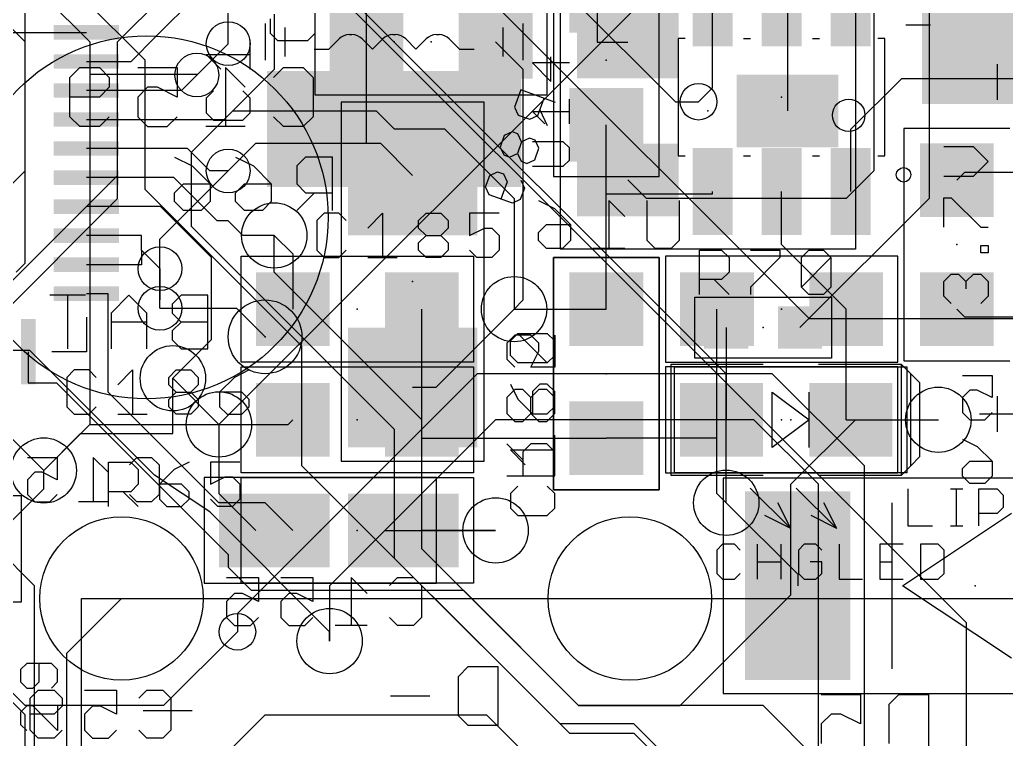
# Model space of a CAD drawing. Extents: x -61 to 136, y 23 to 123.
# Drawn here: x 98.98 to 112.57, y 79.93 to 89.84 of the extents above; entities that cross this region are included whole.
import ezdxf

# ---------------------------------------------------------------- set-up
doc = ezdxf.new("R2010")
doc.units = 0
for name, color, linetype in [('1', 14, 'CONTINUOUS'), ('13', 94, 'CONTINUOUS'), ('14', 94, 'CONTINUOUS'), ('15', 54, 'CONTINUOUS'), ('16', 134, 'CONTINUOUS'), ('17', 94, 'CONTINUOUS'), ('18', 94, 'CONTINUOUS'), ('21', 251, 'CONTINUOUS'), ('22', 54, 'CONTINUOUS'), ('23', 251, 'CONTINUOUS'), ('24', 54, 'CONTINUOUS'), ('25', 251, 'CONTINUOUS'), ('26', 54, 'CONTINUOUS'), ('3', 214, 'CONTINUOUS'), ('39', 14, 'CONTINUOUS'), ('4', 214, 'CONTINUOUS'), ('40', 134, 'CONTINUOUS'), ('41', 14, 'CONTINUOUS')]:
    doc.layers.add(name, color=color, linetype=linetype)

# ---------------------------------------------------------------- blocks, each defined once
blk = doc.blocks.new('PIE')
blk.add_circle((0, 0), 0.5)
blk = doc.blocks.new('RECT')
blk.add_solid([(-0.5, -0.5), (0.5, -0.5), (-0.5, 0.5), (0.5, 0.5)])
blk = doc.blocks.new('ROUNDP')
blk.add_circle((0, 0), 0.5)
blk = doc.blocks.new('ROUNDV')
blk.add_circle((0, 0), 0.5)

msp = doc.modelspace()

# ---------------------------------------------------------------- linework, layer by layer
at = {"layer": '1'}
for p, q in [((106.934, 91.313), (106.934, 89.5325)), ((111.506, 91.313), (111.506, 87.376)), ((100.8634, 89.6112), (101.5492, 90.297)), ((110.744, 90.297), (110.744, 87.757)), ((109.558, 90.086), (109.558, 88.5825)), ((98.7328, 89.665), (99.901, 89.665)), ((100.5172, 89.265), (100.8634, 89.6112)), ((106.934, 89.5325), (107.358, 89.5325)), ((101.854, 89.5096), (101.4222, 89.0778)), ((99.901, 89.265), (100.5172, 89.265)), ((101.3714, 89.027), (101.2094, 88.865)), ((101.4222, 89.0778), (101.3714, 89.027)), ((101.2094, 88.865), (99.901, 88.865)), ((101.8, 88.465), (101.9175, 88.5825)), ((101.9175, 88.5825), (103.8925, 88.5825)), ((103.8925, 88.5825), (104.14, 88.335)), ((99.901, 88.465), (101.8, 88.465)), ((104.14, 88.335), (104.832, 88.335)), ((104.832, 88.335), (105.791, 87.376)), ((101.292, 88.065), (99.901, 88.065)), ((101.6, 87.757), (101.292, 88.065)), ((101.1078, 87.665), (99.901, 87.665)), ((101.7016, 87.0712), (101.1078, 87.665)), ((101.854, 87.757), (101.6, 87.757)), ((107.6145, 87.376), (107.358, 87.6325)), ((110.744, 87.757), (110.363, 87.376)), ((105.791, 87.376), (105.791, 85.852)), ((110.363, 87.376), (107.6145, 87.376)), ((111.506, 87.376), (109.728, 85.598)), ((100.9236, 87.265), (99.901, 87.265)), ((101.6254, 86.5632), (100.9236, 87.265)), ((101.854, 87.0712), (101.7016, 87.0712)), ((102.0572, 86.868), (101.854, 87.0712)), ((100.6602, 86.865), (99.901, 86.865)), ((100.6602, 86.6648), (100.6602, 86.865)), ((102.489, 86.868), (102.0572, 86.868)), ((102.489, 86.868), (102.743, 86.614)), ((100.6602, 86.6648), (100.6602, 86.465)), ((100.9142, 86.4108), (100.6602, 86.6648)), ((101.6254, 86.4108), (101.6254, 86.5632)), ((102.743, 86.614), (102.743, 85.852)), ((100.6602, 86.465), (99.901, 86.465)), ((100.9142, 85.8647), (100.9142, 86.4108)), ((101.6254, 85.4329), (101.6254, 86.4108)), ((100.203, 86.065), (99.901, 86.065)), ((100.203, 84.709), (100.203, 86.065)), ((104.521, 84.328), (104.521, 85.852)), ((105.791, 85.852), (107.061, 85.852)), ((108.712, 85.598), (108.712, 84.328)), ((101.092, 84.8995), (101.6254, 85.4329)), ((99.101, 85.265), (99.101, 84.836)), ((99.101, 84.836), (99.4918, 84.836)), ((99.4918, 84.836), (101.854, 82.4738)), ((101.092, 84.8995), (101.727, 84.2645)), ((101.727, 83.185), (100.203, 84.709)), ((99.314, 83.6295), (98.5266, 84.4169)), ((101.727, 84.2645), (102.6795, 84.2645)), ((102.6795, 84.2645), (102.743, 84.328)), ((104.521, 84.074), (104.521, 84.328)), ((109.601, 83.439), (110.49, 84.328)), ((104.521, 82.804), (104.521, 84.074)), ((104.521, 84.074), (107.061, 84.074)), ((109.601, 81.915), (109.601, 83.439)), ((102.362, 83.185), (101.727, 83.185)), ((102.743, 82.804), (102.362, 83.185)), ((105.537, 82.804), (104.521, 82.804)), ((101.854, 82.4738), (101.854, 82.296)), ((101.854, 82.296), (102.1715, 81.9785)), ((102.1715, 81.9785), (105.0925, 81.9785)), ((105.0925, 81.9785), (106.68, 80.391)), ((99.6315, 81.1125), (100.384, 81.865)), ((108.077, 80.391), (109.601, 81.915)), ((99.6315, 76.9175), (99.6315, 81.1125)), ((106.68, 80.391), (108.077, 80.391))]:
    msp.add_line(p, q, dxfattribs=at)
at = {"layer": '13'}
for p, q in [((100.457, 93.091), (112.014, 81.534)), ((98.425, 91.059), (99.949, 89.535)), ((102.489, 89.916), (102.489, 89.154)), ((99.949, 89.535), (99.949, 89.0905)), ((101.4349, 89.0905), (101.854, 89.5096)), ((102.489, 89.154), (101.346, 88.011)), ((99.949, 89.0905), (101.4349, 89.0905)), ((99.949, 89.0905), (99.949, 84.2645)), ((101.346, 88.011), (101.346, 86.995)), ((101.346, 86.995), (104.14, 84.201)), ((102.489, 86.36), (102.489, 86.868)), ((104.521, 84.328), (102.489, 86.36)), ((99.949, 84.2645), (99.314, 83.6295)), ((104.521, 82.55), (104.521, 84.328)), ((104.14, 84.201), (104.14, 82.423)), ((99.06, 80.264), (96.139, 83.185)), ((106.68, 80.391), (104.521, 82.55)), ((104.14, 82.423), (106.553, 80.01)), ((112.014, 81.534), (112.014, 77.851)), ((109.22, 80.391), (106.68, 80.391)), ((111.125, 78.486), (109.22, 80.391)), ((99.06, 78.867), (99.06, 80.264)), ((106.553, 80.01), (107.442, 80.01)), ((107.442, 80.01), (110.236, 77.216))]:
    msp.add_line(p, q, dxfattribs=at)
at = {"layer": '14'}
for p, q in [((101.727, 84.2645), (109.1565, 91.694)), ((100.33, 89.535), (101.6, 90.805)), ((99.06, 87.757), (99.06, 90.17)), ((100.33, 87.376), (100.33, 89.535)), ((98.425, 87.122), (99.06, 87.757)), ((97.9678, 85.0138), (100.33, 87.376)), ((105.283, 84.963), (101.981, 81.661)), ((109.347, 84.963), (105.283, 84.963)), ((110.617, 83.693), (109.347, 84.963)), ((101.092, 84.8995), (101.727, 84.2645)), ((101.092, 84.1375), (101.092, 84.8995)), ((105.537, 84.328), (103.251, 82.042)), ((109.093, 84.328), (105.537, 84.328)), ((109.982, 83.439), (109.093, 84.328)), ((99.314, 83.6295), (99.822, 84.1375)), ((99.822, 84.1375), (101.092, 84.1375)), ((110.617, 66.294), (110.617, 83.693)), ((99.314, 83.3755), (99.314, 83.6295)), ((109.982, 66.548), (109.982, 83.439)), ((98.425, 82.4865), (99.314, 83.3755)), ((103.251, 82.042), (103.251, 81.28)), ((101.981, 81.661), (101.981, 81.407))]:
    msp.add_line(p, q, dxfattribs=at)
at = {"layer": '15'}
for p, q in [((100.9142, 85.8647), (100.9142, 86.4362)), ((99.187, 82.042), (98.552, 82.677)), ((99.187, 63.627), (99.187, 82.042))]:
    msp.add_line(p, q, dxfattribs=at)
at = {"layer": '16'}
for p, q in [((103.759, 89.535), (103.759, 91.059)), ((101.854, 89.5096), (101.854, 90.424)), ((108.524, 88.9025), (108.524, 90.0731)), ((103.759, 88.138), (103.759, 89.535)), ((105.918, 89.154), (105.537, 89.535)), ((101.854, 89.5096), (101.4222, 89.0778)), ((105.918, 85.979), (105.918, 89.154)), ((111.125, 89.027), (110.424, 88.326)), ((112.706, 89.027), (111.125, 89.027)), ((108.331, 88.7095), (108.524, 88.9025)), ((107.061, 87.4395), (107.061, 88.392)), ((110.424, 88.326), (110.424, 87.4729)), ((101.854, 87.757), (102.235, 88.138)), ((102.235, 88.138), (103.759, 88.138)), ((103.759, 88.138), (103.9495, 88.138)), ((103.9495, 88.138), (104.394, 87.6935)), ((100.9142, 86.8172), (101.854, 87.757)), ((111.887, 87.63), (111.998, 87.741)), ((111.998, 87.741), (113.284, 87.741)), ((107.061, 85.852), (107.061, 87.4395)), ((107.061, 87.4395), (108.524, 87.4395)), ((108.524, 87.4395), (108.524, 87.4729)), ((109.474, 86.741), (109.474, 87.4729)), ((100.9142, 86.4108), (100.9142, 86.8172)), ((110.363, 85.852), (109.474, 86.741)), ((100.9142, 86.4108), (100.9142, 85.979)), ((100.9142, 85.8647), (100.9142, 85.979)), ((100.9142, 85.8647), (101.9683, 85.8647)), ((101.9683, 85.8647), (102.362, 85.471)), ((105.791, 85.852), (105.918, 85.979)), ((105.791, 85.852), (104.7115, 84.7725)), ((108.585, 84.328), (108.585, 85.852)), ((110.363, 84.328), (110.363, 85.852)), ((111.998, 85.741), (111.887, 85.852)), ((113.284, 85.741), (111.998, 85.741)), ((101.092, 84.2645), (101.092, 84.8995)), ((104.7115, 84.7725), (104.394, 84.7725)), ((99.314, 83.6295), (99.949, 84.2645)), ((99.949, 84.2645), (101.092, 84.2645)), ((101.092, 84.2645), (101.727, 84.2645)), ((101.727, 84.2645), (101.727, 83.312)), ((108.585, 84.074), (108.585, 84.328)), ((110.363, 84.328), (111.633, 84.328)), ((108.585, 84.074), (107.061, 84.074)), ((108.585, 83.312), (108.585, 84.074)), ((101.727, 83.312), (102.235, 82.804)), ((108.712, 83.185), (108.585, 83.312)), ((108.712, 83.185), (109.696, 82.201)), ((104.013, 82.804), (105.537, 82.804)), ((109.696, 82.201), (109.696, 82.042))]:
    msp.add_line(p, q, dxfattribs=at)
at = {"layer": '21'}
for p, q in [((102.64, 89.335), (102.64, 89.735)), ((105.64, 89.335), (105.64, 89.735)), ((103.24, 89.435), (103.3814, 89.5764)), ((103.5228, 89.635), (103.5572, 89.635)), ((103.6986, 89.5764), (103.84, 89.435)), ((103.84, 89.435), (103.9814, 89.5764)), ((104.1228, 89.635), (104.1572, 89.635)), ((104.2986, 89.5764), (104.44, 89.435)), ((104.44, 89.435), (104.5814, 89.5764)), ((104.7228, 89.635), (104.7572, 89.635)), ((104.8986, 89.5764), (105.04, 89.435)), ((103.04, 89.435), (103.24, 89.435)), ((105.04, 89.435), (105.24, 89.435)), ((99.901, 85.74), (99.901, 85.265)), ((99.901, 85.265), (99.426, 85.265)), ((109.22, 85.09), (107.95, 85.09)), ((107.95, 85.09), (107.95, 83.566)), ((111.125, 85.09), (109.982, 85.09)), ((111.252, 84.963), (111.125, 85.09)), ((111.125, 83.566), (111.125, 85.09)), ((111.252, 83.693), (111.252, 84.963)), ((111.379, 84.836), (111.252, 84.963)), ((111.379, 83.82), (111.379, 84.836)), ((109.347, 83.947), (109.347, 84.709)), ((109.347, 84.709), (109.855, 84.328)), ((109.855, 84.328), (109.855, 84.709)), ((109.855, 84.328), (109.347, 83.947)), ((109.855, 83.947), (109.855, 84.328)), ((111.252, 83.693), (111.379, 83.82)), ((111.125, 83.566), (111.252, 83.693)), ((107.95, 83.566), (109.22, 83.566)), ((109.982, 83.566), (111.125, 83.566)), ((109.601, 82.8294), (109.0422, 83.3882)), ((110.236, 82.8294), (109.6772, 83.3882)), ((109.601, 82.8294), (109.4232, 83.185)), ((110.236, 82.8294), (110.0582, 83.185)), ((109.601, 82.8294), (109.2454, 83.0072)), ((110.236, 82.8294), (109.8804, 83.0072)), ((99.834, 76.165), (99.834, 81.865)), ((99.834, 81.865), (119.034, 81.865)), ((105.0241, 80.7925), (105.1597, 80.9281)), ((105.1597, 80.9281), (105.5664, 80.9281)), ((105.5664, 80.9281), (105.5664, 80.1146)), ((105.0241, 80.2502), (105.0241, 80.7925)), ((104.6309, 80.5213), (104.0886, 80.5213)), ((101.359, 80.3204), (100.6811, 80.3204)), ((105.1597, 80.1146), (105.0241, 80.2502)), ((105.5664, 80.1146), (105.1597, 80.1146))]:
    msp.add_line(p, q, dxfattribs=at)
for centre, start, end in [((103.5228, 89.435), 90.0122, 135.0087), ((103.5572, 89.435), 44.9913, 89.9878), ((104.1228, 89.435), 90.0122, 135.0087), ((104.1572, 89.435), 44.9913, 89.9878), ((104.7228, 89.435), 90.0122, 135.0087), ((104.7572, 89.435), 44.9913, 89.9878)]:
    msp.add_arc(centre, 0.2, start, end, dxfattribs=at)
at = {"layer": '22'}
for p, q in [((108.0516, 89.5834), (108.0516, 87.9626)), ((108.1464, 89.5834), (108.0516, 89.5834)), ((108.9516, 89.5826), (109.0464, 89.5826)), ((109.9016, 89.5826), (109.9964, 89.5826)), ((110.8964, 89.5834), (110.8016, 89.5834)), ((110.8964, 87.9626), (110.8964, 89.5834)), ((108.0516, 87.9626), (108.1464, 87.9626)), ((108.9516, 87.9626), (109.0464, 87.9626)), ((109.9016, 87.9626), (109.9964, 87.9626)), ((110.8016, 87.9626), (110.8964, 87.9626)), ((110.998, 80.899), (110.998, 83.185)), ((111.141, 82.042), (112.641, 83.042)), ((112.641, 81.042), (111.141, 82.042))]:
    msp.add_line(p, q, dxfattribs=at)
for centre, radius in [((110.399, 88.523), 0.2236), ((111.154, 87.703), 0.1)]:
    msp.add_circle(centre, radius, dxfattribs=at)
at = {"layer": '23'}
for p in [(104.14, 89.535), (108.458, 88.5825), (103.632, 85.852), (109.22, 85.598), (107.061, 84.963), (103.632, 84.328), (109.601, 84.328), (103.632, 82.804)]:
    msp.add_point(p, dxfattribs=at)
at = {"layer": '24'}
for p in [(104.648, 89.535), (107.061, 89.281), (109.474, 88.773), (111.887, 86.741), (104.394, 86.233), (109.474, 85.852), (102.362, 85.471), (107.061, 84.963), (109.474, 84.328), (103.124, 82.804), (112.141, 82.042)]:
    msp.add_point(p, dxfattribs=at)
at = {"layer": '25'}
for p, q in [((111.186, 89.7678), (111.525, 89.7678)), ((102.1588, 89.1573), (102.1588, 89.564)), ((101.7521, 89.1573), (101.5487, 89.3607)), ((101.5487, 89.3607), (102.1588, 89.3607)), ((106.2988, 88.9899), (106.2988, 89.3289)), ((106.553, 89.2441), (106.0446, 89.2441)), ((106.0446, 89.2441), (106.2988, 88.9899)), ((112.4455, 88.7349), (112.4455, 89.2264)), ((101.6504, 88.8624), (101.5487, 88.7607)), ((102.1588, 88.7607), (102.0571, 88.8624)), ((101.5487, 88.7607), (101.5487, 88.5573)), ((102.1588, 88.5573), (102.1588, 88.7607)), ((106.553, 88.4052), (106.553, 88.7442)), ((106.214, 88.4052), (106.0446, 88.5747)), ((106.0446, 88.5747), (106.553, 88.5747)), ((101.5487, 88.5573), (101.6504, 88.4556)), ((101.6504, 88.4556), (102.0571, 88.4556)), ((102.0571, 88.4556), (102.1588, 88.5573)), ((106.4683, 88.1595), (106.0446, 88.1595)), ((106.553, 88.0747), (106.4683, 88.1595)), ((106.553, 87.9052), (106.553, 88.0747)), ((112.1154, 88.089), (111.7087, 88.089)), ((112.3188, 87.8857), (112.1154, 88.089)), ((106.4683, 87.8205), (106.553, 87.9052)), ((106.0446, 87.8205), (106.4683, 87.8205)), ((112.1154, 87.6823), (112.3188, 87.8857)), ((111.7087, 87.6823), (112.1154, 87.6823)), ((111.7087, 86.9807), (111.7087, 87.3874)), ((111.7087, 87.3874), (111.8104, 87.3874)), ((111.8104, 87.3874), (112.2171, 86.9807)), ((103.1749, 87.1733), (103.0732, 87.0716)), ((103.3783, 87.1733), (103.1749, 87.1733)), ((103.4799, 87.0716), (103.3783, 87.1733)), ((103.7748, 86.9699), (103.9782, 87.1733)), ((103.9782, 87.1733), (103.9782, 86.5632)), ((104.4765, 87.0716), (104.5782, 87.1733)), ((104.5782, 87.1733), (104.7815, 87.1733)), ((104.7815, 87.1733), (104.8832, 87.0716)), ((105.5849, 87.1733), (105.1781, 87.1733)), ((105.1781, 87.1733), (105.1781, 86.8683)), ((103.0732, 87.0716), (103.0732, 86.6649)), ((104.4765, 86.9699), (104.4765, 87.0716)), ((104.5782, 86.8683), (104.4765, 86.9699)), ((104.8832, 86.9699), (104.7815, 86.8683)), ((104.8832, 87.0716), (104.8832, 86.9699)), ((105.1781, 86.8683), (105.3815, 86.9699)), ((105.3815, 86.9699), (105.4832, 86.9699)), ((105.4832, 86.9699), (105.5849, 86.8683)), ((112.2171, 86.9807), (112.3188, 86.9807)), ((104.4765, 86.7666), (104.5782, 86.8683)), ((104.5782, 86.8683), (104.7815, 86.8683)), ((104.7815, 86.8683), (104.8832, 86.7666)), ((105.5849, 86.8683), (105.5849, 86.6649)), ((104.4765, 86.6649), (104.4765, 86.7666)), ((104.8832, 86.7666), (104.8832, 86.6649)), ((112.2171, 86.6298), (112.2171, 86.7315)), ((112.2171, 86.7315), (112.3188, 86.7315)), ((112.3188, 86.7315), (112.3188, 86.6298)), ((103.0732, 86.6649), (103.1749, 86.5632)), ((103.1749, 86.5632), (103.3783, 86.5632)), ((103.3783, 86.5632), (103.4799, 86.6649)), ((103.7748, 86.5632), (104.1816, 86.5632)), ((104.5782, 86.5632), (104.4765, 86.6649)), ((104.7815, 86.5632), (104.5782, 86.5632)), ((104.8832, 86.6649), (104.7815, 86.5632)), ((105.2798, 86.5632), (105.1781, 86.6649)), ((105.4832, 86.5632), (105.2798, 86.5632)), ((105.5849, 86.6649), (105.4832, 86.5632)), ((108.3437, 86.0552), (108.3437, 86.6653)), ((108.3437, 86.6653), (108.6488, 86.6653)), ((108.6488, 86.6653), (108.7504, 86.5636)), ((108.7504, 86.5636), (108.7504, 86.3603)), ((109.0453, 86.6653), (109.4521, 86.6653)), ((109.4521, 86.5636), (109.0453, 86.1569)), ((109.4521, 86.6653), (109.4521, 86.5636)), ((109.747, 86.5636), (109.8487, 86.6653)), ((109.747, 86.1569), (109.747, 86.5636)), ((109.747, 86.1569), (110.1537, 86.5636)), ((109.8487, 86.6653), (110.052, 86.6653)), ((110.052, 86.6653), (110.1537, 86.5636)), ((110.1537, 86.5636), (110.1537, 86.1569)), ((112.3188, 86.6298), (112.2171, 86.6298)), ((108.7504, 86.3603), (108.6488, 86.2586)), ((111.7087, 86.2333), (111.8104, 86.3349)), ((111.8104, 86.3349), (111.9121, 86.3349)), ((111.9121, 86.3349), (112.0137, 86.2333)), ((112.0137, 86.2333), (112.1154, 86.3349)), ((112.1154, 86.3349), (112.2171, 86.3349)), ((112.2171, 86.3349), (112.3188, 86.2333)), ((108.6488, 86.2586), (108.3437, 86.2586)), ((108.5471, 86.2586), (108.7504, 86.0552)), ((109.0453, 86.1569), (109.0453, 86.0552)), ((109.8487, 86.0552), (109.747, 86.1569)), ((110.1537, 86.1569), (110.052, 86.0552)), ((111.7087, 86.0299), (111.7087, 86.2333)), ((112.0137, 86.2333), (112.0137, 86.1316)), ((112.3188, 86.2333), (112.3188, 86.0299)), ((110.052, 86.0552), (109.8487, 86.0552)), ((111.8104, 85.9282), (111.7087, 86.0299)), ((112.3188, 86.0299), (112.2171, 85.9282)), ((105.7397, 85.4172), (105.8414, 85.5189)), ((105.8414, 85.5189), (106.2481, 85.5189)), ((106.2481, 85.1121), (105.8414, 85.5189)), ((106.2481, 85.5189), (106.3498, 85.4172)), ((105.7397, 85.2138), (105.7397, 85.4172)), ((106.3498, 85.4172), (106.3498, 85.2138)), ((105.8414, 85.1121), (105.7397, 85.2138)), ((106.3498, 85.2138), (106.2481, 85.1121)), ((106.2481, 85.1121), (105.8414, 85.1121)), ((99.7333, 85.0143), (99.6316, 84.9126)), ((99.6316, 84.9126), (99.6316, 84.5059)), ((99.9367, 85.0143), (99.7333, 85.0143)), ((100.0384, 84.9126), (99.9367, 85.0143)), ((100.3333, 84.8109), (100.5367, 85.0143)), ((100.5367, 85.0143), (100.5367, 84.4042)), ((101.0349, 84.9126), (101.1366, 85.0143)), ((101.0349, 84.8109), (101.0349, 84.9126)), ((101.1366, 85.0143), (101.34, 85.0143)), ((101.34, 85.0143), (101.4417, 84.9126)), ((101.4417, 84.9126), (101.4417, 84.8109)), ((101.9399, 84.9126), (101.7366, 84.7093)), ((102.1433, 85.0143), (101.9399, 84.9126)), ((101.1366, 84.7093), (101.0349, 84.8109)), ((101.4417, 84.8109), (101.34, 84.7093)), ((105.7397, 84.8172), (105.8414, 84.6138)), ((106.1464, 84.8172), (106.0447, 84.7155)), ((106.2481, 84.8172), (106.1464, 84.8172)), ((106.3498, 84.7155), (106.2481, 84.8172)), ((101.0349, 84.6076), (101.1366, 84.7093)), ((101.1366, 84.7093), (101.34, 84.7093)), ((101.34, 84.7093), (101.4417, 84.6076)), ((101.7366, 84.7093), (101.7366, 84.5059)), ((102.0416, 84.7093), (101.7366, 84.7093)), ((102.1433, 84.6076), (102.0416, 84.7093)), ((106.0447, 84.7155), (106.0447, 84.4105)), ((106.3498, 84.5122), (106.3498, 84.7155)), ((112.4455, 84.1629), (112.4455, 84.6544)), ((99.6316, 84.5059), (99.7333, 84.4042)), ((99.9367, 84.4042), (100.0384, 84.5059)), ((101.0349, 84.5059), (101.0349, 84.6076)), ((101.1366, 84.4042), (101.0349, 84.5059)), ((101.4417, 84.5059), (101.34, 84.4042)), ((101.4417, 84.6076), (101.4417, 84.5059)), ((101.7366, 84.5059), (101.8382, 84.4042)), ((102.0416, 84.4042), (102.1433, 84.5059)), ((102.1433, 84.5059), (102.1433, 84.6076)), ((105.8414, 84.6138), (106.0447, 84.4105)), ((106.2481, 84.4105), (106.3498, 84.5122)), ((99.7333, 84.4042), (99.9367, 84.4042)), ((100.3333, 84.4042), (100.74, 84.4042)), ((101.34, 84.4042), (101.1366, 84.4042)), ((101.8382, 84.4042), (102.0416, 84.4042)), ((106.0447, 84.4105), (106.2481, 84.4105)), ((112.1997, 84.4086), (112.6912, 84.4086)), ((106.3498, 83.7088), (106.3498, 84.1156)), ((105.9431, 83.7088), (105.7397, 83.9122)), ((105.7397, 83.9122), (106.3498, 83.9122)), ((100.2063, 83.1342), (100.2063, 83.7443)), ((100.2063, 83.7443), (100.5113, 83.7443)), ((100.5113, 83.7443), (100.613, 83.6426)), ((101.3147, 83.7443), (101.1113, 83.6426)), ((102.0163, 83.7443), (101.6096, 83.7443)), ((101.6096, 83.7443), (101.6096, 83.4393)), ((100.613, 83.6426), (100.613, 83.4393)), ((101.1113, 83.6426), (100.9079, 83.4393)), ((100.613, 83.4393), (100.5113, 83.3376)), ((100.9079, 83.4393), (100.9079, 83.2359)), ((101.213, 83.4393), (100.9079, 83.4393)), ((101.3147, 83.3376), (101.213, 83.4393)), ((101.6096, 83.4393), (101.8129, 83.5409)), ((101.8129, 83.5409), (101.9146, 83.5409)), ((101.9146, 83.5409), (102.0163, 83.4393)), ((102.0163, 83.4393), (102.0163, 83.2359)), ((105.8414, 83.4139), (105.7397, 83.3123)), ((106.3498, 83.3123), (106.2481, 83.4139)), ((100.5113, 83.3376), (100.2063, 83.3376)), ((100.4097, 83.3376), (100.613, 83.1342)), ((101.3147, 83.2359), (101.3147, 83.3376)), ((105.7397, 83.3123), (105.7397, 83.1089)), ((106.3498, 83.1089), (106.3498, 83.3123)), ((111.2143, 83.3759), (111.2143, 82.8675)), ((111.799, 83.3759), (111.9685, 83.3759)), ((111.8837, 82.8675), (111.8837, 83.3759)), ((112.1888, 82.8675), (112.1888, 83.3759)), ((112.1888, 83.3759), (112.443, 83.3759)), ((112.443, 83.3759), (112.5278, 83.2912)), ((112.5278, 83.2912), (112.5278, 83.1217)), ((100.9079, 83.2359), (101.0096, 83.1342)), ((101.213, 83.1342), (101.3147, 83.2359)), ((101.7112, 83.1342), (101.6096, 83.2359)), ((102.0163, 83.2359), (101.9146, 83.1342)), ((101.0096, 83.1342), (101.213, 83.1342)), ((101.9146, 83.1342), (101.7112, 83.1342)), ((105.7397, 83.1089), (105.8414, 83.0072)), ((105.8414, 83.0072), (106.2481, 83.0072)), ((106.2481, 83.0072), (106.3498, 83.1089)), ((112.443, 83.037), (112.1888, 83.037)), ((112.5278, 83.1217), (112.443, 83.037)), ((111.2143, 82.8675), (111.5533, 82.8675)), ((111.799, 82.8675), (111.9685, 82.8675)), ((108.6631, 82.6139), (108.5826, 82.5334)), ((108.8241, 82.6139), (108.6631, 82.6139)), ((108.9046, 82.5334), (108.8241, 82.6139)), ((109.1439, 82.1309), (109.1439, 82.6139)), ((109.4659, 82.6139), (109.4659, 82.1309)), ((109.7858, 82.6139), (109.7053, 82.5334)), ((109.9468, 82.6139), (109.7858, 82.6139)), ((110.0273, 82.5334), (109.9468, 82.6139)), ((110.2666, 82.6139), (110.2666, 82.1309)), ((111.1499, 82.6139), (110.8279, 82.6139)), ((110.8279, 82.6139), (110.8279, 82.1309)), ((111.3892, 82.6139), (111.3892, 82.1309)), ((111.6307, 82.6139), (111.3892, 82.6139)), ((111.7112, 82.5334), (111.6307, 82.6139)), ((108.5826, 82.5334), (108.5826, 82.2114)), ((109.7053, 82.5334), (109.7053, 82.2114)), ((111.7112, 82.2114), (111.7112, 82.5334)), ((109.1439, 82.3724), (109.4659, 82.3724)), ((110.0273, 82.3724), (109.8663, 82.3724)), ((110.0273, 82.2114), (110.0273, 82.3724)), ((110.8279, 82.3724), (110.9889, 82.3724)), ((108.5826, 82.2114), (108.6631, 82.1309)), ((108.8241, 82.1309), (108.9046, 82.2114)), ((109.7053, 82.2114), (109.7858, 82.1309)), ((109.9468, 82.1309), (110.0273, 82.2114)), ((111.6307, 82.1309), (111.7112, 82.2114)), ((108.6631, 82.1309), (108.8241, 82.1309)), ((109.7858, 82.1309), (109.9468, 82.1309)), ((110.2666, 82.1309), (110.5886, 82.1309)), ((110.8279, 82.1309), (111.1499, 82.1309)), ((111.3892, 82.1309), (111.6307, 82.1309)), ((99.0808, 80.9708), (98.9961, 80.886)), ((99.4198, 80.9708), (99.0808, 80.9708)), ((99.2503, 80.7165), (99.2503, 80.9708)), ((99.5045, 80.886), (99.4198, 80.9708)), ((98.9961, 80.886), (98.9961, 80.7165)), ((99.5045, 80.7165), (99.5045, 80.886)), ((98.9961, 80.7165), (99.0808, 80.6318)), ((99.1655, 80.6318), (99.2503, 80.7165)), ((99.4198, 80.6318), (99.5045, 80.7165)), ((99.0808, 80.6318), (99.1655, 80.6318)), ((99.0808, 80.3861), (98.9961, 80.3013)), ((98.9961, 80.3013), (98.9961, 80.1318)), ((99.1655, 80.3861), (99.0808, 80.3861)), ((99.5045, 80.0471), (99.1655, 80.3861)), ((99.5045, 80.3861), (99.5045, 80.0471)), ((98.9961, 80.1318), (99.0808, 80.0471))]:
    msp.add_line(p, q, dxfattribs=at)
at = {"layer": '26'}
for p, q in [((102.4382, 89.6494), (102.4382, 89.8528)), ((103.0483, 89.8528), (103.0483, 89.6494)), ((102.5399, 89.5477), (102.4382, 89.6494)), ((102.9466, 89.5477), (102.5399, 89.5477)), ((103.0483, 89.6494), (102.9466, 89.5477)), ((99.6735, 89.0445), (99.8091, 89.1801)), ((99.8091, 89.1801), (100.0803, 89.1801)), ((100.0803, 89.1801), (100.2158, 89.0445)), ((100.609, 89.1801), (101.1514, 89.1801)), ((101.1514, 89.1801), (101.1514, 88.7733)), ((102.0869, 88.9089), (101.8157, 89.1801)), ((101.8157, 89.1801), (101.8157, 88.3666)), ((102.4801, 89.0445), (102.6157, 89.1801)), ((102.6157, 89.1801), (102.8868, 89.1801)), ((102.8868, 89.1801), (103.0224, 89.0445)), ((99.6735, 88.5022), (99.6735, 89.0445)), ((100.2158, 89.0445), (100.2158, 88.9089)), ((103.0224, 89.0445), (103.0224, 88.5022)), ((100.2158, 88.9089), (100.0803, 88.7733)), ((100.7446, 88.9089), (100.609, 88.7733)), ((100.8802, 88.9089), (100.7446, 88.9089)), ((101.1514, 88.7733), (100.8802, 88.9089)), ((105.8851, 88.8735), (105.7982, 88.6347)), ((106.3629, 88.6996), (105.8851, 88.8735)), ((100.0803, 88.7733), (99.6735, 88.7733)), ((100.609, 88.7733), (100.609, 88.5022)), ((106.1167, 88.5187), (106.2037, 88.7576)), ((105.7982, 88.6347), (105.8488, 88.526)), ((106.1457, 88.5984), (106.247, 88.3811)), ((99.8091, 88.3666), (99.6735, 88.5022)), ((100.2158, 88.5022), (100.0803, 88.3666)), ((100.609, 88.5022), (100.7446, 88.3666)), ((101.0158, 88.3666), (101.1514, 88.5022)), ((102.6157, 88.3666), (102.4801, 88.5022)), ((103.0224, 88.5022), (102.8868, 88.3666)), ((105.8488, 88.526), (106.0081, 88.4681)), ((106.0081, 88.4681), (106.1167, 88.5187)), ((100.0803, 88.3666), (99.8091, 88.3666)), ((100.7446, 88.3666), (101.0158, 88.3666)), ((102.0869, 88.3666), (101.5446, 88.3666)), ((102.8868, 88.3666), (102.6157, 88.3666)), ((105.6562, 88.2445), (105.5982, 88.0852)), ((105.7648, 88.2951), (105.6562, 88.2445)), ((105.8444, 88.2661), (105.7648, 88.2951)), ((105.8951, 88.1575), (105.8444, 88.2661)), ((106.0037, 88.2082), (105.8951, 88.1575)), ((106.0833, 88.1792), (106.0037, 88.2082)), ((106.134, 88.0706), (106.0833, 88.1792)), ((105.5982, 88.0852), (105.6489, 87.9766)), ((105.8951, 88.1575), (105.8371, 87.9983)), ((106.076, 87.9113), (106.134, 88.0706)), ((101.1137, 87.9481), (101.3594, 87.8253)), ((101.9557, 87.9481), (102.2014, 87.8253)), ((102.9205, 87.9481), (102.7976, 87.8253)), ((103.2891, 87.9481), (102.9205, 87.9481)), ((103.2891, 87.2109), (103.2891, 87.9481)), ((105.6489, 87.9766), (105.7285, 87.9476)), ((105.7285, 87.9476), (105.8371, 87.9983)), ((105.8371, 87.9983), (105.8878, 87.8897)), ((105.9674, 87.8607), (106.076, 87.9113)), ((101.3594, 87.8253), (101.6052, 87.5795)), ((102.2014, 87.8253), (102.4471, 87.5795)), ((102.7976, 87.8253), (102.7976, 87.5795)), ((105.8878, 87.8897), (105.9674, 87.8607)), ((105.3982, 87.5358), (105.4562, 87.695)), ((105.4562, 87.695), (105.5648, 87.7457)), ((105.5648, 87.7457), (105.6445, 87.7167)), ((105.6445, 87.7167), (105.6951, 87.6081)), ((105.8833, 87.6298), (105.934, 87.5211)), ((101.1137, 87.4566), (101.2366, 87.5795)), ((101.2366, 87.5795), (101.6052, 87.5795)), ((101.6052, 87.5795), (101.6052, 87.3338)), ((101.9557, 87.4566), (102.0785, 87.5795)), ((102.0785, 87.5795), (102.4471, 87.5795)), ((102.4471, 87.5795), (102.4471, 87.3338)), ((102.7976, 87.5795), (102.9205, 87.4566)), ((105.4489, 87.4272), (105.3982, 87.5358)), ((105.6951, 87.6081), (105.6082, 87.3692)), ((105.934, 87.5211), (105.876, 87.3619)), ((101.1137, 87.3338), (101.1137, 87.4566)), ((101.9557, 87.3338), (101.9557, 87.4566)), ((103.0434, 87.4566), (102.7976, 87.2109)), ((102.9205, 87.4566), (103.2891, 87.4566)), ((105.7674, 87.3112), (105.4489, 87.4272)), ((105.876, 87.3619), (105.7674, 87.3112)), ((106.1268, 87.3512), (106.3471, 87.241)), ((107.3159, 87.1308), (107.0956, 87.3512)), ((107.0956, 87.3512), (107.0956, 86.6902)), ((107.6237, 86.8004), (107.6237, 87.3512)), ((108.0643, 87.3512), (108.0643, 86.8004)), ((101.2366, 87.2109), (101.1137, 87.3338)), ((101.6052, 87.3338), (101.4823, 87.2109)), ((102.0785, 87.2109), (101.9557, 87.3338)), ((102.4471, 87.3338), (102.3243, 87.2109)), ((106.3471, 87.241), (106.5675, 87.0207)), ((101.4823, 87.2109), (101.2366, 87.2109)), ((102.3243, 87.2109), (102.0785, 87.2109)), ((106.1268, 86.9105), (106.237, 87.0207)), ((106.237, 87.0207), (106.5675, 87.0207)), ((106.5675, 87.0207), (106.5675, 86.8004)), ((106.1268, 86.8004), (106.1268, 86.9105)), ((106.237, 86.6902), (106.1268, 86.8004)), ((106.4573, 86.6902), (106.237, 86.6902)), ((106.5675, 86.8004), (106.4573, 86.6902)), ((107.3159, 86.6902), (106.8752, 86.6902)), ((107.7338, 86.6902), (107.6237, 86.8004)), ((107.9541, 86.6902), (107.7338, 86.6902)), ((108.0643, 86.8004), (107.9541, 86.6902)), ((99.8907, 86.0431), (99.3992, 86.0431)), ((99.6449, 85.3059), (99.6449, 86.0431)), ((100.4869, 86.0431), (100.2412, 85.7974)), ((100.7326, 85.7974), (100.4869, 86.0431)), ((101.206, 86.0431), (101.0831, 85.9203)), ((101.5746, 86.0431), (101.206, 86.0431)), ((101.5746, 85.3059), (101.5746, 86.0431)), ((101.0831, 85.9203), (101.0831, 85.7974)), ((100.2412, 85.7974), (100.2412, 85.3059)), ((100.7326, 85.3059), (100.7326, 85.7974)), ((101.0831, 85.7974), (101.206, 85.6745)), ((100.7326, 85.6745), (100.2412, 85.6745)), ((101.206, 85.6745), (101.0831, 85.5516)), ((101.5746, 85.6745), (101.206, 85.6745)), ((101.0831, 85.5516), (101.0831, 85.4288)), ((105.7996, 85.4934), (105.6894, 85.3833)), ((106.0199, 85.4934), (105.7996, 85.4934)), ((106.13, 85.3833), (106.0199, 85.4934)), ((106.3504, 85.4934), (106.3504, 85.0528)), ((101.0831, 85.4288), (101.206, 85.3059)), ((105.6894, 85.3833), (105.6894, 85.1629)), ((106.13, 85.2731), (106.13, 85.3833)), ((101.206, 85.3059), (101.5746, 85.3059)), ((106.0199, 85.0528), (106.13, 85.2731)), ((105.6894, 85.1629), (105.7996, 85.0528)), ((106.3504, 85.0528), (106.0199, 85.0528)), ((111.9661, 84.9381), (112.3729, 84.9381)), ((112.3729, 84.9381), (112.3729, 84.6331)), ((105.7996, 84.745), (105.6894, 84.6349)), ((105.6894, 84.6349), (105.6894, 84.4145)), ((105.9097, 84.745), (105.7996, 84.745)), ((106.0199, 84.6349), (105.9097, 84.745)), ((106.13, 84.745), (106.0199, 84.6349)), ((106.0199, 84.4145), (106.0199, 84.6349)), ((106.2402, 84.745), (106.13, 84.745)), ((106.3504, 84.6349), (106.2402, 84.745)), ((106.3504, 84.4145), (106.3504, 84.6349)), ((112.0678, 84.7347), (111.9661, 84.6331)), ((112.1695, 84.7347), (112.0678, 84.7347)), ((112.3729, 84.6331), (112.1695, 84.7347)), ((111.9661, 84.6331), (111.9661, 84.4297)), ((105.6894, 84.4145), (105.7996, 84.3044)), ((105.9097, 84.3044), (106.0199, 84.4145)), ((106.0199, 84.4145), (106.13, 84.3044)), ((106.2402, 84.3044), (106.3504, 84.4145)), ((111.9661, 84.4297), (112.0678, 84.328)), ((112.2712, 84.328), (112.3729, 84.4297)), ((105.7996, 84.3044), (105.9097, 84.3044)), ((106.13, 84.3044), (106.2402, 84.3044)), ((112.0678, 84.328), (112.2712, 84.328)), ((105.9097, 83.7763), (105.6894, 83.9966)), ((106.0199, 83.9966), (105.9097, 83.8864)), ((106.2402, 83.9966), (106.0199, 83.9966)), ((106.3504, 83.8864), (106.2402, 83.9966)), ((111.9661, 84.0618), (112.1695, 83.9601)), ((112.1695, 83.9601), (112.3729, 83.7568)), ((105.9097, 83.8864), (105.9097, 83.556)), ((106.3504, 83.556), (106.3504, 83.8864)), ((99.0913, 83.8078), (99.4981, 83.8078)), ((99.4981, 83.8078), (99.4981, 83.5028)), ((100.1997, 83.6044), (99.9963, 83.8078)), ((99.9963, 83.8078), (99.9963, 83.1977)), ((100.4946, 83.7061), (100.5963, 83.8078)), ((100.5963, 83.8078), (100.7997, 83.8078)), ((100.7997, 83.8078), (100.9014, 83.7061)), ((100.9014, 83.7061), (100.9014, 83.2994)), ((111.9661, 83.6551), (112.0678, 83.7568)), ((112.0678, 83.7568), (112.3729, 83.7568)), ((112.3729, 83.7568), (112.3729, 83.5534)), ((99.193, 83.6044), (99.0913, 83.5028)), ((99.2947, 83.6044), (99.193, 83.6044)), ((99.4981, 83.5028), (99.2947, 83.6044)), ((105.6894, 83.556), (106.3504, 83.556)), ((111.9661, 83.5534), (111.9661, 83.6551)), ((112.0678, 83.4517), (111.9661, 83.5534)), ((112.3729, 83.5534), (112.2712, 83.4517)), ((99.0913, 83.5028), (99.0913, 83.2994)), ((112.2712, 83.4517), (112.0678, 83.4517)), ((99.0913, 83.2994), (99.193, 83.1977)), ((99.3964, 83.1977), (99.4981, 83.2994)), ((100.5963, 83.1977), (100.4946, 83.2994)), ((100.9014, 83.2994), (100.7997, 83.1977)), ((99.193, 83.1977), (99.3964, 83.1977)), ((100.1997, 83.1977), (99.793, 83.1977)), ((100.7997, 83.1977), (100.5963, 83.1977)), ((101.8316, 82.1569), (102.2722, 82.1569)), ((102.2722, 82.1569), (102.2722, 81.8264)), ((102.58, 82.1569), (103.0206, 82.1569)), ((103.0206, 82.1569), (103.0206, 81.8264)), ((103.769, 81.9365), (103.5487, 82.1569)), ((103.5487, 82.1569), (103.5487, 81.4959)), ((104.0768, 82.0467), (104.187, 82.1569)), ((104.187, 82.1569), (104.4073, 82.1569)), ((104.4073, 82.1569), (104.5175, 82.0467)), ((101.9417, 81.9365), (101.8316, 81.8264)), ((102.0519, 81.9365), (101.9417, 81.9365)), ((102.2722, 81.8264), (102.0519, 81.9365)), ((102.6902, 81.9365), (102.58, 81.8264)), ((102.8003, 81.9365), (102.6902, 81.9365)), ((103.0206, 81.8264), (102.8003, 81.9365)), ((104.5175, 82.0467), (104.5175, 81.6061)), ((101.8316, 81.8264), (101.8316, 81.6061)), ((102.58, 81.8264), (102.58, 81.6061)), ((101.8316, 81.6061), (101.9417, 81.4959)), ((102.1621, 81.4959), (102.2722, 81.6061)), ((102.58, 81.6061), (102.6902, 81.4959)), ((102.9105, 81.4959), (103.0206, 81.6061)), ((104.187, 81.4959), (104.0768, 81.6061)), ((104.5175, 81.6061), (104.4073, 81.4959)), ((101.9417, 81.4959), (102.1621, 81.4959)), ((102.6902, 81.4959), (102.9105, 81.4959)), ((103.769, 81.4959), (103.3284, 81.4959)), ((104.4073, 81.4959), (104.187, 81.4959)), ((99.1266, 80.4942), (99.2367, 80.6044)), ((99.2367, 80.6044), (99.4571, 80.6044)), ((99.4571, 80.6044), (99.5672, 80.4942)), ((99.875, 80.6044), (100.3156, 80.6044)), ((100.3156, 80.6044), (100.3156, 80.2739)), ((100.6234, 80.4942), (100.7336, 80.6044)), ((100.7336, 80.6044), (100.9539, 80.6044)), ((100.9539, 80.6044), (101.064, 80.4942)), ((99.1266, 80.0536), (99.1266, 80.4942)), ((99.5672, 80.4942), (99.5672, 80.384)), ((101.064, 80.4942), (101.064, 80.0536)), ((110.0196, 80.5441), (110.5619, 80.5441)), ((110.5619, 80.5441), (110.5619, 80.1373)), ((110.9551, 80.4085), (111.0907, 80.5441)), ((111.0907, 80.5441), (111.4974, 80.5441)), ((111.4974, 80.5441), (111.4974, 79.7306)), ((99.5672, 80.384), (99.4571, 80.2739)), ((99.9852, 80.384), (99.875, 80.2739)), ((100.0953, 80.384), (99.9852, 80.384)), ((100.3156, 80.2739), (100.0953, 80.384)), ((110.9551, 79.8662), (110.9551, 80.4085)), ((99.4571, 80.2739), (99.1266, 80.2739)), ((99.875, 80.2739), (99.875, 80.0536)), ((110.1552, 80.2729), (110.0196, 80.1373)), ((110.2908, 80.2729), (110.1552, 80.2729)), ((110.5619, 80.1373), (110.2908, 80.2729)), ((99.2367, 79.9434), (99.1266, 80.0536)), ((99.5672, 80.0536), (99.4571, 79.9434)), ((99.875, 80.0536), (99.9852, 79.9434)), ((100.2055, 79.9434), (100.3156, 80.0536)), ((100.7336, 79.9434), (100.6234, 80.0536)), ((101.064, 80.0536), (100.9539, 79.9434)), ((110.0196, 80.1373), (110.0196, 79.8662)), ((99.4571, 79.9434), (99.2367, 79.9434)), ((99.9852, 79.9434), (100.2055, 79.9434)), ((100.9539, 79.9434), (100.7336, 79.9434))]:
    msp.add_line(p, q, dxfattribs=at)
at = {"layer": '3'}
for p, q in [((105.029, 91.694), (108.0135, 88.7095)), ((100.711, 89.281), (98.552, 91.44)), ((104.267, 91.313), (109.855, 85.725)), ((108.712, 84.963), (102.997, 90.678)), ((98.171, 90.424), (99.06, 89.535)), ((99.06, 86.487), (99.06, 89.535)), ((100.711, 87.503), (100.711, 89.281)), ((108.0135, 88.7095), (108.331, 88.7095)), ((102.87, 85.344), (100.711, 87.503)), ((98.933, 86.36), (99.06, 86.487)), ((109.855, 85.725), (113.3, 85.725)), ((102.87, 83.693), (102.87, 85.344)), ((99.1235, 85.2805), (91.3765, 85.2805)), ((100.838, 83.566), (99.1235, 85.2805)), ((108.712, 83.185), (108.712, 84.963)), ((106.426, 80.137), (102.87, 83.693)), ((101.6, 83.058), (100.838, 83.566)), ((99.06, 80.391), (96.139, 83.312)), ((103.251, 81.407), (101.6, 83.058)), ((101.981, 81.407), (100.965, 80.391)), ((103.251, 81.28), (103.251, 81.407)), ((100.965, 80.391), (99.06, 80.391)), ((101.6, 79.502), (102.362, 80.264)), ((102.362, 80.264), (105.41, 80.264)), ((105.41, 80.264), (106.172, 79.502)), ((107.442, 80.137), (106.426, 80.137)), ((108.331, 79.248), (107.442, 80.137))]:
    msp.add_line(p, q, dxfattribs=at)
at = {"layer": '39'}
for p, q in [((106.426, 90.4875), (106.426, 86.6775)), ((110.49, 90.4875), (110.49, 86.6775)), ((110.49, 86.6775), (106.426, 86.6775)), ((102.032, 86.581), (105.232, 86.581)), ((102.032, 85.123), (102.032, 86.581)), ((105.232, 86.581), (105.232, 85.123)), ((106.332, 83.363), (106.332, 86.563)), ((106.332, 86.563), (107.79, 86.563)), ((107.79, 86.563), (107.79, 83.363)), ((108.2802, 85.1789), (108.2802, 86.0171)), ((108.2802, 86.0171), (110.1598, 86.0171)), ((110.1598, 86.0171), (110.1598, 85.1789)), ((110.1598, 85.1789), (108.2802, 85.1789)), ((105.232, 85.123), (102.032, 85.123)), ((102.032, 85.057), (105.232, 85.057)), ((102.032, 83.599), (102.032, 85.057)), ((105.232, 85.057), (105.232, 83.599)), ((108.001, 83.599), (108.001, 85.057)), ((108.001, 85.057), (111.201, 85.057)), ((111.201, 85.057), (111.201, 83.599)), ((105.232, 83.599), (102.032, 83.599)), ((111.201, 83.599), (108.001, 83.599)), ((102.032, 82.075), (102.032, 83.533)), ((102.032, 83.533), (105.232, 83.533)), ((105.232, 83.533), (105.232, 82.075)), ((107.79, 83.363), (106.332, 83.363)), ((105.232, 82.075), (102.032, 82.075))]:
    msp.add_line(p, q, dxfattribs=at)
at = {"layer": '4'}
for p, q in [((100.33, 89.535), (101.727, 90.932)), ((100.33, 87.6935), (100.33, 89.535)), ((97.028, 84.3915), (100.33, 87.6935))]:
    msp.add_line(p, q, dxfattribs=at)
at = {"layer": '40'}
for p, q in [((106.332, 90.881), (106.332, 87.681)), ((107.79, 87.681), (107.79, 90.881)), ((103.048, 90.264), (103.048, 88.806)), ((106.248, 88.806), (106.248, 90.264)), ((103.048, 88.806), (106.248, 88.806)), ((105.377, 88.706), (103.411, 88.706)), ((103.411, 88.706), (103.411, 83.76)), ((105.377, 83.76), (105.377, 88.706)), ((111.158, 88.341), (111.158, 85.141)), ((112.616, 88.341), (111.158, 88.341)), ((106.332, 87.681), (107.79, 87.681)), ((106.332, 86.563), (106.332, 83.363)), ((107.79, 86.563), (106.332, 86.563)), ((107.79, 83.363), (107.79, 86.563)), ((111.074, 86.581), (107.874, 86.581)), ((107.874, 86.581), (107.874, 85.123)), ((111.074, 85.123), (111.074, 86.581)), ((107.874, 85.123), (111.074, 85.123)), ((111.074, 85.057), (107.874, 85.057)), ((107.874, 85.057), (107.874, 83.599)), ((111.074, 83.599), (111.074, 85.057)), ((111.158, 85.141), (112.616, 85.141)), ((103.411, 83.76), (105.377, 83.76)), ((107.874, 83.599), (111.074, 83.599)), ((104.724, 83.533), (101.524, 83.533)), ((101.524, 83.533), (101.524, 82.075)), ((104.724, 82.075), (104.724, 83.533)), ((115.614, 83.525), (108.668, 83.525)), ((108.668, 83.525), (108.668, 80.559)), ((99.009, 83.279), (95.809, 83.279)), ((99.009, 81.821), (99.009, 83.279)), ((106.332, 83.363), (107.79, 83.363)), ((101.524, 82.075), (104.724, 82.075)), ((95.809, 81.821), (99.009, 81.821)), ((108.668, 80.559), (115.614, 80.559))]:
    msp.add_line(p, q, dxfattribs=at)
msp.add_circle((100.73, 87.117), 2.5, dxfattribs=at)
at = {"layer": '41'}
for p, q in [((102.362, 89.789), (102.362, 89.281)), ((105.918, 89.281), (105.918, 89.789))]:
    msp.add_line(p, q, dxfattribs=at)

# ---------------------------------------------------------------- block references
at = {"layer": '1', "yscale": 1.4, "rotation": 270}
for p in [(107.358, 89.5325), (109.558, 88.5825), (107.358, 87.6325)]:
    msp.add_blockref('RECT', p, dxfattribs=at)
at = {"layer": '1'}
for p, xscale, yscale, rotation in [((99.901, 89.665), 0.2, 0.9, 90), ((99.901, 89.265), 0.2, 0.9, 90), ((99.901, 88.865), 0.2, 0.9, 90), ((99.901, 88.465), 0.2, 0.9, 90), ((99.901, 88.065), 0.2, 0.9, 90), ((99.901, 87.665), 0.2, 0.9, 90), ((99.901, 87.265), 0.2, 0.9, 90), ((99.901, 86.865), 0.2, 0.9, 90), ((99.901, 86.465), 0.2, 0.9, 90), ((107.061, 85.852), 1.016, 1.016, 270), ((99.901, 86.065), 0.2, 0.9, 90), ((108.712, 85.598), 0.6096, 0.5842, 180), ((109.728, 85.598), 0.6096, 0.5842, 180), ((108.712, 84.328), 1.016, 1.016, 180), ((110.49, 84.328), 1.016, 1.016, 180), ((107.061, 84.074), 1.016, 1.016, 270), ((102.743, 82.804), 1.016, 1.016, 180), ((104.521, 82.804), 1.016, 1.016, 180)]:
    msp.add_blockref('RECT', p, dxfattribs=dict(at, xscale=xscale, yscale=yscale, rotation=rotation))
for p, xscale, yscale in [((104.14, 88.335), 3.5, 1.6), ((102.743, 85.852), 1.016, 1.016), ((104.521, 85.852), 1.016, 1.016), ((99.101, 85.265), 0.2, 0.9), ((102.743, 84.328), 1.016, 1.016), ((104.521, 84.328), 1.016, 1.016)]:
    msp.add_blockref('RECT', p, dxfattribs=dict(at, xscale=xscale, yscale=yscale))
at = {"layer": '16'}
for p, xscale, yscale, rotation in [((107.061, 90.17), 1.016, 1.016, 90), ((108.524, 90.0731), 0.55, 1.2, 180), ((109.474, 90.0731), 0.55, 1.2, 180), ((110.424, 90.0731), 0.55, 1.2, 180), ((113.157, 89.478), 3.5, 1.6, 180), ((103.759, 89.535), 1.016, 1.016, 180), ((105.537, 89.535), 1.016, 1.016, 180), ((107.061, 88.392), 1.016, 1.016, 90), ((104.394, 87.6935), 1.651, 1.778, 90), ((108.524, 87.4729), 0.55, 1.2, 180), ((109.474, 87.4729), 0.55, 1.2, 180), ((110.424, 87.4729), 0.55, 1.2, 180), ((111.887, 87.63), 1.016, 1.016, 270), ((107.061, 85.852), 1.016, 1.016, 270), ((111.887, 85.852), 1.016, 1.016, 270), ((104.394, 84.7725), 1.651, 1.778, 90), ((107.061, 84.074), 1.016, 1.016, 270), ((102.235, 82.804), 1.016, 1.016, 180), ((104.013, 82.804), 1.016, 1.016, 180)]:
    msp.add_blockref('RECT', p, dxfattribs=dict(at, xscale=xscale, yscale=yscale, rotation=rotation))
for name, p, xscale, yscale in [('RECT', (108.585, 85.852), 1.016, 1.016), ('RECT', (110.363, 85.852), 1.016, 1.016), ('PIE', (102.362, 85.471), 1.016, 1.016), ('RECT', (108.585, 84.328), 1.016, 1.016), ('RECT', (110.363, 84.328), 1.016, 1.016), ('RECT', (109.696, 82.042), 1.45, 2.6)]:
    msp.add_blockref(name, p, dxfattribs=dict(at, xscale=xscale, yscale=yscale))
at = {"layer": '17', "xscale": 2.25, "yscale": 2.25, "rotation": 90}
for p in [(100.384, 81.865), (100.384, 81.865), (100.384, 81.865), (100.384, 81.865), (100.384, 81.865), (100.384, 81.865), (100.384, 81.865), (100.384, 81.865), (107.384, 81.865), (107.384, 81.865), (107.384, 81.865), (107.384, 81.865), (107.384, 81.865), (107.384, 81.865), (107.384, 81.865), (107.384, 81.865)]:
    msp.add_blockref('ROUNDP', p, dxfattribs=at)
at = {"layer": '18'}
for p, xscale, yscale in [((101.854, 89.5096), 0.6032, 0.6032), ((101.854, 89.5096), 0.6032, 0.6032), ((101.854, 89.5096), 0.6032, 0.6032), ((101.854, 89.5096), 0.6032, 0.6032), ((101.854, 89.5096), 0.6032, 0.6032), ((101.854, 89.5096), 0.6032, 0.6032), ((101.854, 89.5096), 0.6032, 0.6032), ((101.854, 89.5096), 0.6032, 0.6032), ((101.4222, 89.0778), 0.6032, 0.6032), ((101.4222, 89.0778), 0.6032, 0.6032), ((101.4222, 89.0778), 0.6032, 0.6032), ((101.4222, 89.0778), 0.6032, 0.6032), ((101.4222, 89.0778), 0.6032, 0.6032), ((101.4222, 89.0778), 0.6032, 0.6032), ((101.4222, 89.0778), 0.6032, 0.6032), ((101.4222, 89.0778), 0.6032, 0.6032), ((108.331, 88.7095), 0.5032, 0.5032), ((108.331, 88.7095), 0.5032, 0.5032), ((108.331, 88.7095), 0.5032, 0.5032), ((108.331, 88.7095), 0.5032, 0.5032), ((108.331, 88.7095), 0.5032, 0.5032), ((108.331, 88.7095), 0.5032, 0.5032), ((108.331, 88.7095), 0.5032, 0.5032), ((108.331, 88.7095), 0.5032, 0.5032), ((101.854, 87.757), 0.6032, 0.6032), ((101.854, 87.757), 0.6032, 0.6032), ((101.854, 87.757), 0.6032, 0.6032), ((101.854, 87.757), 0.6032, 0.6032), ((101.854, 87.757), 0.6032, 0.6032), ((101.854, 87.757), 0.6032, 0.6032), ((101.854, 87.757), 0.6032, 0.6032), ((101.854, 87.757), 0.6032, 0.6032), ((102.489, 86.868), 0.9, 0.9), ((102.489, 86.868), 0.9, 0.9), ((102.489, 86.868), 0.9, 0.9), ((102.489, 86.868), 0.9, 0.9), ((102.489, 86.868), 0.9, 0.9), ((102.489, 86.868), 0.9, 0.9), ((102.489, 86.868), 0.9, 0.9), ((102.489, 86.868), 0.9, 0.9), ((100.9142, 86.4108), 0.6032, 0.6032), ((100.9142, 86.4108), 0.6032, 0.6032), ((100.9142, 86.4108), 0.6032, 0.6032), ((100.9142, 86.4108), 0.6032, 0.6032), ((100.9142, 86.4108), 0.6032, 0.6032), ((100.9142, 86.4108), 0.6032, 0.6032), ((100.9142, 86.4108), 0.6032, 0.6032), ((100.9142, 86.4108), 0.6032, 0.6032), ((105.791, 85.852), 0.9, 0.9), ((105.791, 85.852), 0.9, 0.9), ((105.791, 85.852), 0.9, 0.9), ((105.791, 85.852), 0.9, 0.9), ((105.791, 85.852), 0.9, 0.9), ((105.791, 85.852), 0.9, 0.9), ((105.791, 85.852), 0.9, 0.9), ((105.791, 85.852), 0.9, 0.9), ((100.9142, 85.8647), 0.6032, 0.6032), ((100.9142, 85.8647), 0.6032, 0.6032), ((100.9142, 85.8647), 0.6032, 0.6032), ((100.9142, 85.8647), 0.6032, 0.6032), ((100.9142, 85.8647), 0.6032, 0.6032), ((100.9142, 85.8647), 0.6032, 0.6032), ((100.9142, 85.8647), 0.6032, 0.6032), ((100.9142, 85.8647), 0.6032, 0.6032), ((101.092, 84.8995), 0.9, 0.9), ((101.092, 84.8995), 0.9, 0.9), ((101.092, 84.8995), 0.9, 0.9), ((101.092, 84.8995), 0.9, 0.9), ((101.092, 84.8995), 0.9, 0.9), ((101.092, 84.8995), 0.9, 0.9), ((101.092, 84.8995), 0.9, 0.9), ((101.092, 84.8995), 0.9, 0.9), ((111.633, 84.328), 0.9, 0.9), ((111.633, 84.328), 0.9, 0.9), ((111.633, 84.328), 0.9, 0.9), ((111.633, 84.328), 0.9, 0.9), ((111.633, 84.328), 0.9, 0.9), ((111.633, 84.328), 0.9, 0.9), ((111.633, 84.328), 0.9, 0.9), ((111.633, 84.328), 0.9, 0.9), ((101.727, 84.2645), 0.9, 0.9), ((101.727, 84.2645), 0.9, 0.9), ((101.727, 84.2645), 0.9, 0.9), ((101.727, 84.2645), 0.9, 0.9), ((101.727, 84.2645), 0.9, 0.9), ((101.727, 84.2645), 0.9, 0.9), ((101.727, 84.2645), 0.9, 0.9), ((101.727, 84.2645), 0.9, 0.9), ((99.314, 83.6295), 0.9, 0.9), ((99.314, 83.6295), 0.9, 0.9), ((99.314, 83.6295), 0.9, 0.9), ((99.314, 83.6295), 0.9, 0.9), ((99.314, 83.6295), 0.9, 0.9), ((99.314, 83.6295), 0.9, 0.9), ((99.314, 83.6295), 0.9, 0.9), ((99.314, 83.6295), 0.9, 0.9), ((108.712, 83.185), 0.9, 0.9), ((108.712, 83.185), 0.9, 0.9), ((108.712, 83.185), 0.9, 0.9), ((108.712, 83.185), 0.9, 0.9), ((108.712, 83.185), 0.9, 0.9), ((108.712, 83.185), 0.9, 0.9), ((108.712, 83.185), 0.9, 0.9), ((108.712, 83.185), 0.9, 0.9), ((105.537, 82.804), 0.9, 0.9), ((105.537, 82.804), 0.9, 0.9), ((105.537, 82.804), 0.9, 0.9), ((105.537, 82.804), 0.9, 0.9), ((105.537, 82.804), 0.9, 0.9), ((105.537, 82.804), 0.9, 0.9), ((105.537, 82.804), 0.9, 0.9), ((105.537, 82.804), 0.9, 0.9), ((101.981, 81.407), 0.5032, 0.5032), ((101.981, 81.407), 0.5032, 0.5032), ((101.981, 81.407), 0.5032, 0.5032), ((101.981, 81.407), 0.5032, 0.5032), ((101.981, 81.407), 0.5032, 0.5032), ((101.981, 81.407), 0.5032, 0.5032), ((101.981, 81.407), 0.5032, 0.5032), ((101.981, 81.407), 0.5032, 0.5032), ((103.251, 81.28), 0.9, 0.9), ((103.251, 81.28), 0.9, 0.9), ((103.251, 81.28), 0.9, 0.9), ((103.251, 81.28), 0.9, 0.9), ((103.251, 81.28), 0.9, 0.9), ((103.251, 81.28), 0.9, 0.9), ((103.251, 81.28), 0.9, 0.9), ((103.251, 81.28), 0.9, 0.9)]:
    msp.add_blockref('ROUNDV', p, dxfattribs=dict(at, xscale=xscale, yscale=yscale))

doc.saveas('drawing.dxf')
